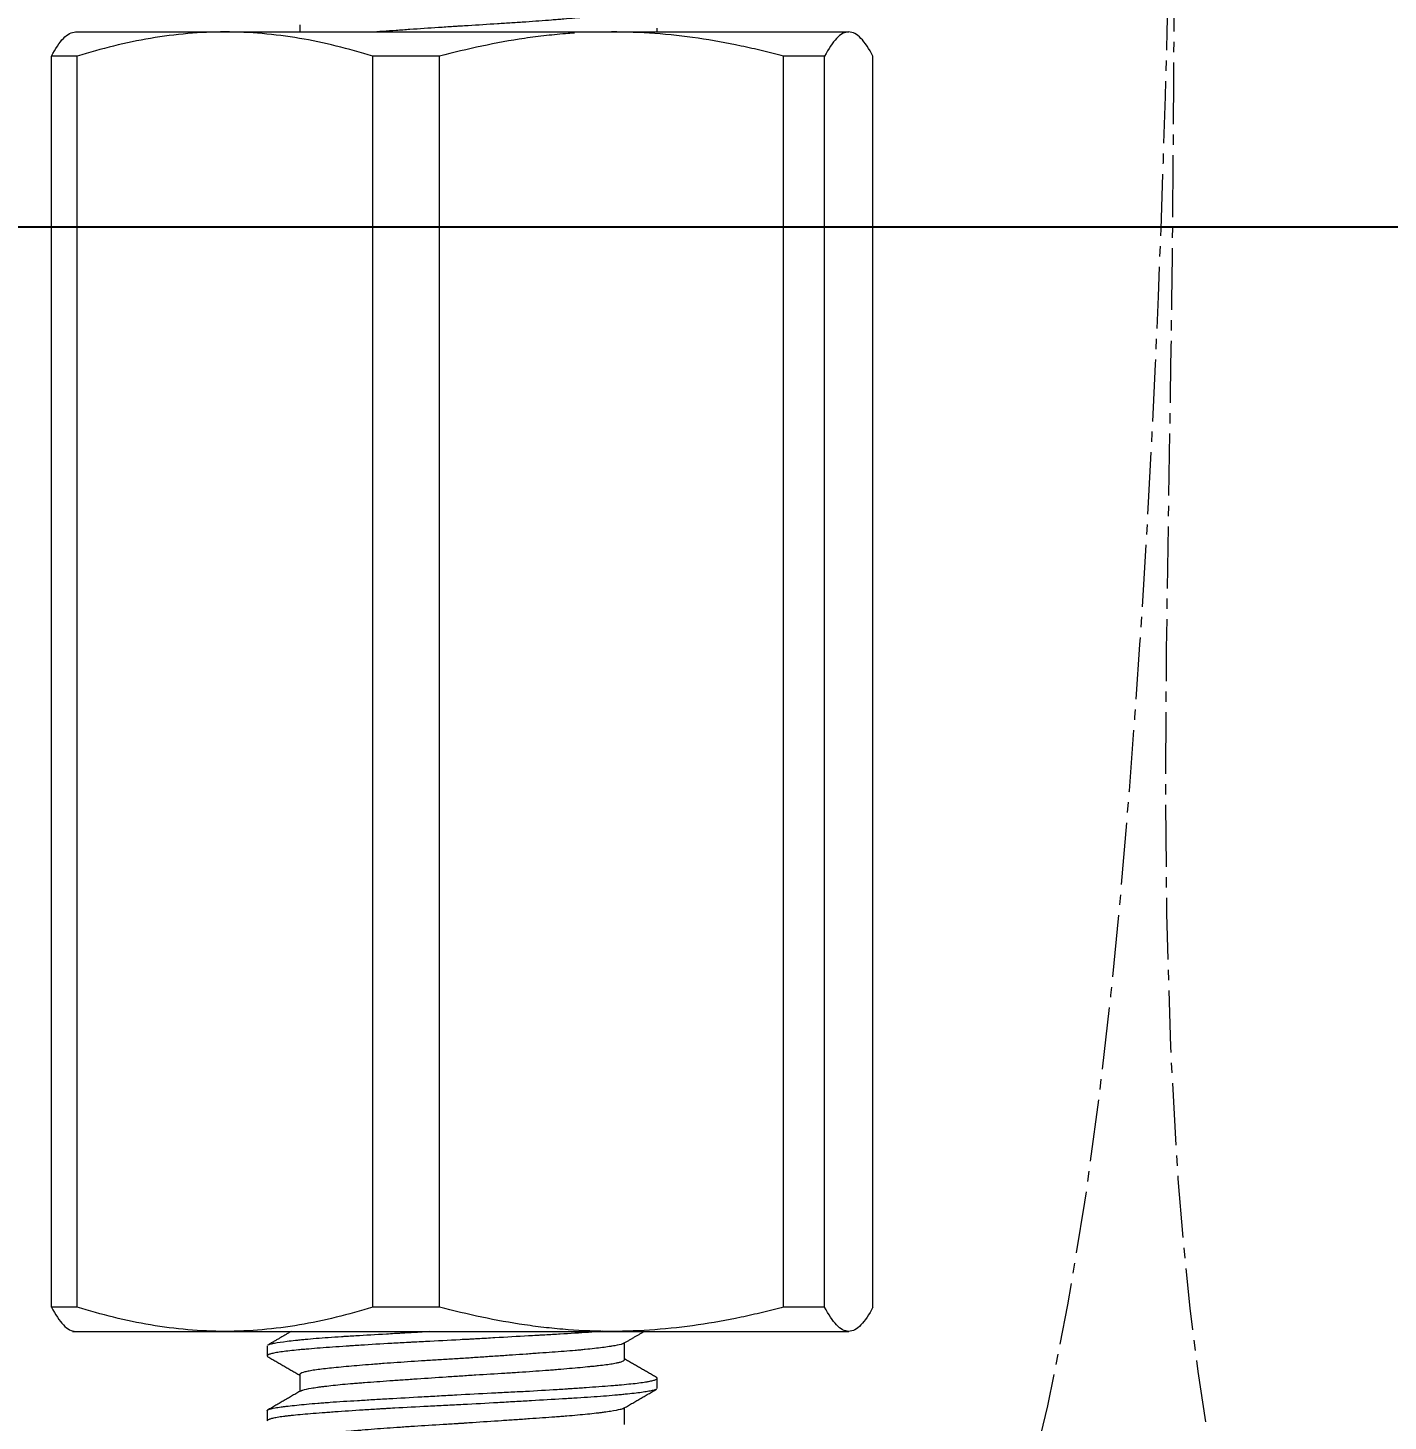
# Model space of a CAD drawing. Header units: millimetres. Extents: x 4812 to 5406, y -1197 to -777.
# Drawn here: x 5112.44 to 5133.38, y -1140.9 to -1119.45 of the extents above; entities that cross this region are included whole.
import ezdxf

# ---------------------------------------------------------------- set-up
doc = ezdxf.new("R2010")
doc.units = ezdxf.units.MM
doc.header["$LTSCALE"] = 0.1
doc.linetypes.add('CENTER2', pattern=[28.575, 19.05, -3.175, 3.175, -3.175])
doc.linetypes.add('CENTERX2', pattern=[101.6, 63.5, -12.7, 12.7, -12.7])
doc.layers.get('0').update_dxf_attribs({"lineweight": 13})
doc.layers.add('CENTER', color=1, linetype='CENTERX2', lineweight=15)
doc.layers.add('DIM', color=3, linetype='Continuous', lineweight=9)
doc.styles.get("Standard").update_dxf_attribs({"font": 'arial.ttf'})
doc.dimstyles.new('사본 ISO-25', dxfattribs={"dimtxt": 5, "dimasz": 5, "dimexe": 1.25, "dimexo": 0.625, "dimgap": 1.2, "dimtad": 1, "dimtih": 1, "dimtoh": 1, "dimdec": 1, "dimdsep": 46, "dimtxsty": 'Standard', "dimcen": 5, "dimclrd": 3, "dimclre": 3, "dimclrt": 4, "dimadec": 0, "dimazin": 0, "dimtfac": 1, "dimtdec": 1, "dimtmove": 0, "dimatfit": 3, "dimfxl": 1.25, "dimarcsym": 0})

# ---------------------------------------------------------------- blocks, each defined once
blk = doc.blocks.new('*D11')
at = {"layer": 'Defpoints', "color": 0, "transparency": 16777216}
for p in [(5104.534, -1092.515), (5155.534, -1092.515), (5155.534, -1122.515)]:
    blk.add_point(p, dxfattribs=at)
at = {"layer": 'DIM', "color": 3, "lineweight": -2, "transparency": 16777216}
for p, q in [((5104.534, -1093.14), (5104.534, -1123.765)), ((5155.534, -1093.14), (5155.534, -1123.765)), ((5109.534, -1122.515), (5150.534, -1122.515)), ((5155.534, -1122.515), (5197.285, -1122.515))]:
    blk.add_line(p, q, dxfattribs=at)
at = {"layer": 'DIM', "color": 3, "transparency": 16777216}
for points in [[(5109.534, -1121.681), (5109.534, -1123.348), (5104.534, -1122.515)], [(5150.534, -1121.681), (5150.534, -1123.348), (5155.534, -1122.515)]]:
    blk.add_solid(points, dxfattribs=at)
at = {"layer": 'DIM', "color": 4, "transparency": 16777216, "insert": (5192.986, -1118.762), "char_height": 5, "attachment_point": 5}
blk.add_mtext('51', dxfattribs=at)

msp = doc.modelspace()

# ---------------------------------------------------------------- linework, layer by layer
at = {"color": 7, "linetype": 'Continuous', "lineweight": 18}
for p, q in [((5113.18, -1119.515), (5125.078, -1119.515)), ((5116.629, -1119.403), (5116.629, -1119.515)), ((5122.129, -1119.515), (5122.129, -1119.459)), ((5112.807, -1139.14), (5112.807, -1119.89)), ((5113.203, -1119.89), (5112.807, -1119.89)), ((5113.203, -1139.14), (5113.203, -1119.89)), ((5118.779, -1119.89), (5117.754, -1119.89)), ((5117.754, -1139.14), (5117.754, -1119.89)), ((5118.779, -1139.14), (5118.779, -1119.89)), ((5124.705, -1119.89), (5124.076, -1119.89)), ((5124.076, -1139.14), (5124.076, -1119.89)), ((5124.705, -1139.14), (5124.705, -1119.89)), ((5125.451, -1139.14), (5125.451, -1119.89)), ((5113.203, -1139.14), (5112.807, -1139.14)), ((5118.779, -1139.14), (5117.754, -1139.14)), ((5124.705, -1139.14), (5124.076, -1139.14)), ((5113.129, -1139.515), (5115.478, -1139.515)), ((5115.478, -1139.515), (5121.427, -1139.515)), ((5121.427, -1139.515), (5125.078, -1139.515)), ((5116.129, -1139.737), (5116.129, -1139.893)), ((5121.629, -1139.948), (5121.629, -1139.69)), ((5116.629, -1140.181), (5116.629, -1140.439)), ((5122.129, -1140.393), (5122.129, -1140.237)), ((5116.129, -1140.737), (5116.129, -1140.892)), ((5121.629, -1140.948), (5121.629, -1140.69))]:
    msp.add_line(p, q, dxfattribs=at)
for points, knots in [([(5117.728, -1119.515), (5117.787, -1119.51), (5117.847, -1119.506), (5117.974, -1119.497), (5118.059, -1119.491), (5118.146, -1119.485), (5118.182, -1119.483), (5118.199, -1119.481), (5118.253, -1119.478), (5118.289, -1119.475), (5118.469, -1119.463), (5118.616, -1119.453), (5118.84, -1119.438), (5118.916, -1119.433), (5119.011, -1119.427), (5119.031, -1119.425), (5119.069, -1119.423), (5119.088, -1119.422), (5119.145, -1119.418), (5119.183, -1119.416), (5119.373, -1119.404), (5119.523, -1119.395), (5119.708, -1119.383), (5119.745, -1119.381), (5119.819, -1119.376), (5119.855, -1119.374), (5119.965, -1119.367), (5120.036, -1119.362), (5120.245, -1119.347), (5120.378, -1119.338), (5120.537, -1119.325), (5120.568, -1119.322), (5120.63, -1119.317), (5120.661, -1119.315), (5120.75, -1119.307), (5120.807, -1119.302), (5120.971, -1119.288), (5121.07, -1119.279), (5121.181, -1119.267), (5121.203, -1119.264), (5121.245, -1119.26), (5121.265, -1119.257), (5121.323, -1119.25), (5121.393, -1119.241), (5121.452, -1119.231), (5121.491, -1119.224), (5121.503, -1119.222), (5121.526, -1119.217), (5121.536, -1119.214), (5121.585, -1119.201), (5121.61, -1119.191), (5121.627, -1119.177), (5121.629, -1119.173), (5121.629, -1119.169)], [0.284642, 0.284642, 0.284642, 0.284642, 0.312621, 0.312621, 0.342727, 0.3502535, 0.3502535, 0.35778, 0.35778, 0.372833, 0.372833, 0.433045, 0.433045, 0.463151, 0.463151, 0.4706775, 0.4706775, 0.478204, 0.478204, 0.493257, 0.493257, 0.5534689, 0.5534689, 0.5685219, 0.5685219, 0.5835749, 0.5835749, 0.6136809, 0.6136809, 0.6738929, 0.6738929, 0.6889459, 0.6889459, 0.7039989, 0.7039989, 0.7341049, 0.7341049, 0.7943169, 0.7943169, 0.8093699, 0.8093699, 0.8244229, 0.8244229, 0.8545288, 0.8846348, 0.8846348, 0.8996878, 0.8996878, 0.9147408, 0.9147408, 0.9749528, 0.9749528, 1, 1, 1, 1]), ([(5112.807, -1119.89), (5112.868, -1119.772), (5112.93, -1119.678), (5113.023, -1119.581), (5113.055, -1119.557), (5113.117, -1119.523), (5113.149, -1119.515), (5113.18, -1119.515)], [0, 0, 0, 0, 0.5, 0.5, 0.75, 0.75, 1, 1, 1, 1]), ([(5115.478, -1119.515), (5115.288, -1119.515), (5115.096, -1119.523), (5114.712, -1119.557), (5114.522, -1119.581), (5113.952, -1119.679), (5113.576, -1119.773), (5113.203, -1119.89)], [0, 0, 0, 0, 0.25, 0.25, 0.5, 0.5, 1, 1, 1, 1]), ([(5117.754, -1119.89), (5117.379, -1119.772), (5117.002, -1119.678), (5116.434, -1119.581), (5116.243, -1119.557), (5115.862, -1119.523), (5115.67, -1119.515), (5115.478, -1119.515)], [0, 0, 0, 0, 0.5, 0.5, 0.75, 0.75, 1, 1, 1, 1]), ([(5120.855, -1119.533), (5120.823, -1119.535), (5120.791, -1119.537), (5120.648, -1119.548), (5120.536, -1119.559), (5120.369, -1119.577), (5120.313, -1119.584), (5120.201, -1119.598), (5119.7, -1119.668), (5119.209, -1119.774), (5118.779, -1119.89)], [0, 0, 0, 0, 0.045251, 0.045251, 0.204376, 0.204376, 0.283938, 0.283938, 0.363501, 1, 1, 1, 1]), ([(5124.076, -1119.89), (5123.968, -1119.861), (5123.804, -1119.819), (5123.64, -1119.78), (5123.53, -1119.756), (5123.475, -1119.743), (5123.199, -1119.685), (5122.979, -1119.645), (5122.537, -1119.581), (5122.315, -1119.556), (5121.872, -1119.523), (5121.65, -1119.515), (5121.427, -1119.515)], [0, 0, 0, 0, 0.125, 0.1875, 0.1875, 0.25, 0.25, 0.5, 0.5, 0.75, 0.75, 1, 1, 1, 1]), ([(5125.078, -1119.515), (5125.047, -1119.515), (5125.015, -1119.523), (5124.952, -1119.557), (5124.921, -1119.581), (5124.828, -1119.679), (5124.766, -1119.773), (5124.705, -1119.89)], [0, 0, 0, 0, 0.25, 0.25, 0.5, 0.5, 1, 1, 1, 1]), ([(5125.451, -1119.89), (5125.39, -1119.772), (5125.328, -1119.678), (5125.235, -1119.581), (5125.204, -1119.557), (5125.141, -1119.523), (5125.11, -1119.515), (5125.078, -1119.515)], [0, 0, 0, 0, 0.5, 0.5, 0.75, 0.75, 1, 1, 1, 1]), ([(5112.807, -1139.14), (5112.868, -1139.257), (5112.93, -1139.352), (5113.023, -1139.448), (5113.055, -1139.473), (5113.117, -1139.506), (5113.149, -1139.515), (5113.18, -1139.515)], [0, 0, 0, 0, 0.5, 0.5, 0.75, 0.75, 1, 1, 1, 1]), ([(5115.478, -1139.515), (5115.288, -1139.515), (5115.096, -1139.506), (5114.712, -1139.473), (5114.522, -1139.448), (5113.952, -1139.351), (5113.576, -1139.257), (5113.203, -1139.14)], [0, 0, 0, 0, 0.25, 0.25, 0.5, 0.5, 1, 1, 1, 1]), ([(5117.754, -1139.14), (5117.379, -1139.257), (5117.002, -1139.352), (5116.434, -1139.448), (5116.243, -1139.473), (5115.862, -1139.506), (5115.67, -1139.515), (5115.478, -1139.515)], [0, 0, 0, 0, 0.5, 0.5, 0.75, 0.75, 1, 1, 1, 1]), ([(5121.427, -1139.515), (5121.205, -1139.515), (5120.982, -1139.506), (5120.648, -1139.481), (5120.536, -1139.471), (5120.369, -1139.452), (5120.313, -1139.446), (5120.201, -1139.431), (5119.7, -1139.362), (5119.209, -1139.256), (5118.779, -1139.14)], [0, 0, 0, 0, 0.25, 0.25, 0.375, 0.375, 0.4375, 0.4375, 0.5, 1, 1, 1, 1]), ([(5124.076, -1139.14), (5123.968, -1139.169), (5123.804, -1139.211), (5123.64, -1139.249), (5123.53, -1139.274), (5123.475, -1139.286), (5123.199, -1139.344), (5122.979, -1139.384), (5122.537, -1139.449), (5122.315, -1139.473), (5121.872, -1139.506), (5121.65, -1139.515), (5121.427, -1139.515)], [0, 0, 0, 0, 0.125, 0.1875, 0.1875, 0.25, 0.25, 0.5, 0.5, 0.75, 0.75, 1, 1, 1, 1]), ([(5125.078, -1139.515), (5125.047, -1139.515), (5125.015, -1139.506), (5124.952, -1139.473), (5124.921, -1139.448), (5124.828, -1139.351), (5124.766, -1139.257), (5124.705, -1139.14)], [0, 0, 0, 0, 0.25, 0.25, 0.5, 0.5, 1, 1, 1, 1]), ([(5125.451, -1139.14), (5125.39, -1139.257), (5125.328, -1139.352), (5125.235, -1139.448), (5125.204, -1139.473), (5125.141, -1139.506), (5125.11, -1139.515), (5125.078, -1139.515)], [0, 0, 0, 0, 0.5, 0.5, 0.75, 0.75, 1, 1, 1, 1]), ([(5121.292, -1139.514), (5121.285, -1139.515), (5121.279, -1139.515), (5121.241, -1139.518), (5121.208, -1139.521), (5121.159, -1139.524), (5121.142, -1139.525), (5121.109, -1139.528), (5121.092, -1139.529), (5120.938, -1139.539), (5120.792, -1139.548), (5120.561, -1139.562), (5120.481, -1139.567), (5120.379, -1139.572), (5120.359, -1139.574), (5120.318, -1139.576), (5120.297, -1139.577), (5120.234, -1139.581), (5120.192, -1139.583), (5119.982, -1139.595), (5119.809, -1139.605), (5119.545, -1139.62), (5119.456, -1139.625), (5119.344, -1139.631), (5119.321, -1139.633), (5119.276, -1139.635), (5119.208, -1139.639), (5119.141, -1139.642), (5118.917, -1139.654), (5118.74, -1139.663), (5118.52, -1139.674), (5118.455, -1139.678), (5118.389, -1139.681), (5118.345, -1139.683), (5118.324, -1139.685), (5118.215, -1139.69), (5118.13, -1139.695), (5117.88, -1139.709), (5117.72, -1139.719), (5117.529, -1139.731), (5117.491, -1139.733), (5117.435, -1139.737), (5117.416, -1139.738), (5117.38, -1139.741), (5117.288, -1139.747), (5117.201, -1139.753), (5117.068, -1139.763), (5117.004, -1139.768), (5116.882, -1139.777), (5116.824, -1139.782), (5116.741, -1139.789), (5116.714, -1139.791), (5116.661, -1139.795), (5116.636, -1139.798), (5116.563, -1139.805), (5116.517, -1139.809), (5116.393, -1139.823), (5116.323, -1139.832), (5116.255, -1139.845), (5116.243, -1139.847), (5116.219, -1139.852), (5116.209, -1139.855), (5116.18, -1139.862), (5116.149, -1139.872), (5116.135, -1139.882), (5116.128, -1139.892), (5116.128, -1139.896), (5116.136, -1139.904), (5116.139, -1139.906), (5116.144, -1139.909)], [0, 0, 0, 0, 0.003762, 0.003762, 0.021846, 0.021846, 0.030888, 0.030888, 0.039931, 0.039931, 0.112269, 0.112269, 0.148438, 0.148438, 0.15748, 0.15748, 0.166522, 0.166522, 0.184607, 0.184607, 0.256945, 0.256945, 0.293114, 0.293114, 0.302156, 0.302156, 0.311198, 0.329283, 0.329283, 0.401621, 0.401621, 0.419705, 0.428747, 0.428747, 0.43779, 0.43779, 0.473959, 0.473959, 0.546297, 0.546297, 0.564381, 0.564381, 0.573423, 0.573423, 0.582466, 0.618635, 0.618635, 0.654804, 0.654804, 0.690973, 0.690973, 0.709057, 0.709057, 0.727142, 0.727142, 0.763311, 0.763311, 0.835649, 0.835649, 0.853733, 0.853733, 0.871818, 0.871818, 0.907987, 0.944156, 0.944156, 0.980325, 0.980325, 1, 1, 1, 1]), ([(5116.143, -1139.722), (5116.143, -1139.722), (5116.151, -1139.717), (5116.164, -1139.713), (5116.189, -1139.706), (5116.198, -1139.704), (5116.214, -1139.7), (5116.219, -1139.699), (5116.231, -1139.697), (5116.236, -1139.696), (5116.292, -1139.685), (5116.355, -1139.676), (5116.473, -1139.662), (5116.516, -1139.657), (5116.574, -1139.651), (5116.586, -1139.649), (5116.61, -1139.647), (5116.623, -1139.646), (5116.66, -1139.642), (5116.686, -1139.639), (5116.819, -1139.627), (5116.937, -1139.617), (5117.132, -1139.603), (5117.2, -1139.598), (5117.288, -1139.593), (5117.306, -1139.591), (5117.342, -1139.589), (5117.397, -1139.586), (5117.452, -1139.582), (5117.64, -1139.571), (5117.797, -1139.562), (5118.003, -1139.55), (5118.066, -1139.546), (5118.129, -1139.543), (5118.172, -1139.54), (5118.194, -1139.539), (5118.301, -1139.533), (5118.388, -1139.528), (5118.525, -1139.52), (5118.576, -1139.517), (5118.626, -1139.514)], [0, 0, 0, 0, 0.001094, 0.069625, 0.069625, 0.103891, 0.103891, 0.121023, 0.121023, 0.138156, 0.138156, 0.275218, 0.275218, 0.343748, 0.343748, 0.360881, 0.360881, 0.378014, 0.378014, 0.412279, 0.412279, 0.549341, 0.549341, 0.617872, 0.617872, 0.635004, 0.635004, 0.652137, 0.686403, 0.686403, 0.823464, 0.823464, 0.85773, 0.874862, 0.874862, 0.891995, 0.891995, 0.960526, 0.960526, 1, 1, 1, 1]), ([(5121.618, -1139.696), (5121.613, -1139.7), (5121.605, -1139.704), (5121.569, -1139.717), (5121.531, -1139.726), (5121.466, -1139.738), (5121.453, -1139.74), (5121.431, -1139.744), (5121.423, -1139.745), (5121.408, -1139.747), (5121.4, -1139.749), (5121.359, -1139.755), (5121.324, -1139.76), (5121.21, -1139.774), (5121.122, -1139.784), (5121.011, -1139.796), (5120.998, -1139.797), (5120.973, -1139.799), (5120.96, -1139.801), (5120.921, -1139.804), (5120.894, -1139.807), (5120.812, -1139.814), (5120.756, -1139.819), (5120.58, -1139.832), (5120.454, -1139.842), (5120.303, -1139.852), (5120.286, -1139.853), (5120.252, -1139.856), (5120.201, -1139.859), (5120.15, -1139.863), (5120.045, -1139.87), (5119.904, -1139.88), (5119.759, -1139.89), (5119.649, -1139.897), (5119.612, -1139.9), (5119.537, -1139.905), (5119.499, -1139.907), (5119.386, -1139.915), (5119.31, -1139.92), (5119.16, -1139.93), (5119.084, -1139.935), (5118.934, -1139.944), (5118.859, -1139.949), (5118.746, -1139.956), (5118.709, -1139.958), (5118.634, -1139.962), (5118.596, -1139.965), (5118.412, -1139.976), (5118.269, -1139.986), (5118.061, -1140), (5117.993, -1140.005), (5117.893, -1140.012), (5117.86, -1140.015), (5117.795, -1140.02), (5117.763, -1140.022), (5117.606, -1140.035), (5117.49, -1140.045), (5117.328, -1140.059), (5117.276, -1140.064), (5117.177, -1140.074), (5117.13, -1140.078), (5117, -1140.092), (5116.924, -1140.101), (5116.845, -1140.113), (5116.83, -1140.116), (5116.801, -1140.12), (5116.787, -1140.123), (5116.749, -1140.13), (5116.727, -1140.135), (5116.67, -1140.15), (5116.646, -1140.16), (5116.633, -1140.173), (5116.631, -1140.175), (5116.629, -1140.179), (5116.629, -1140.18), (5116.629, -1140.181)], [0, 0, 0, 0, 0.02433, 0.02433, 0.083967, 0.083967, 0.098877, 0.098877, 0.106331, 0.106331, 0.113786, 0.113786, 0.143605, 0.143605, 0.203242, 0.203242, 0.210696, 0.210696, 0.218151, 0.218151, 0.23306, 0.23306, 0.262879, 0.262879, 0.322516, 0.322516, 0.329971, 0.329971, 0.337426, 0.352335, 0.352335, 0.382154, 0.411972, 0.411972, 0.426882, 0.426882, 0.441791, 0.441791, 0.47161, 0.47161, 0.501428, 0.501428, 0.531247, 0.531247, 0.546156, 0.546156, 0.561065, 0.561065, 0.620703, 0.620703, 0.650521, 0.650521, 0.665431, 0.665431, 0.68034, 0.68034, 0.739977, 0.739977, 0.769796, 0.769796, 0.799614, 0.799614, 0.859252, 0.859252, 0.874161, 0.874161, 0.88907, 0.88907, 0.918889, 0.918889, 0.978526, 0.978526, 0.993436, 0.993436, 1, 1, 1, 1]), ([(5116.644, -1140.431), (5116.648, -1140.429), (5116.652, -1140.427), (5116.661, -1140.423), (5116.664, -1140.422), (5116.67, -1140.42), (5116.674, -1140.419), (5116.708, -1140.408), (5116.751, -1140.399), (5116.835, -1140.385), (5116.874, -1140.379), (5116.918, -1140.372), (5116.936, -1140.37), (5116.945, -1140.369), (5116.974, -1140.365), (5116.993, -1140.362), (5117.094, -1140.35), (5117.186, -1140.34), (5117.34, -1140.325), (5117.394, -1140.32), (5117.465, -1140.314), (5117.479, -1140.313), (5117.508, -1140.311), (5117.552, -1140.307), (5117.597, -1140.304), (5117.748, -1140.292), (5117.877, -1140.283), (5118.047, -1140.271), (5118.081, -1140.269), (5118.151, -1140.264), (5118.187, -1140.261), (5118.293, -1140.254), (5118.365, -1140.249), (5118.584, -1140.234), (5118.732, -1140.224), (5118.921, -1140.211), (5118.96, -1140.209), (5119.036, -1140.204), (5119.074, -1140.201), (5119.188, -1140.194), (5119.264, -1140.189), (5119.49, -1140.175), (5119.639, -1140.166), (5119.824, -1140.155), (5119.861, -1140.152), (5119.933, -1140.147), (5119.969, -1140.145), (5120.076, -1140.138), (5120.215, -1140.128), (5120.348, -1140.119), (5120.446, -1140.111), (5120.494, -1140.107), (5120.541, -1140.104), (5120.573, -1140.101), (5120.588, -1140.1), (5120.727, -1140.088), (5120.841, -1140.078), (5120.997, -1140.064), (5121.046, -1140.059), (5121.117, -1140.052), (5121.14, -1140.05), (5121.173, -1140.047), (5121.184, -1140.045), (5121.206, -1140.043), (5121.216, -1140.042), (5121.31, -1140.031), (5121.38, -1140.022), (5121.467, -1140.008), (5121.499, -1140.001), (5121.527, -1139.995), (5121.537, -1139.993), (5121.543, -1139.991), (5121.557, -1139.988), (5121.566, -1139.985), (5121.606, -1139.972), (5121.624, -1139.962), (5121.629, -1139.951), (5121.629, -1139.949), (5121.629, -1139.947)], [0, 0, 0, 0, 0.013796, 0.013796, 0.021293, 0.021293, 0.028791, 0.028791, 0.088772, 0.088772, 0.118762, 0.12626, 0.12626, 0.133758, 0.133758, 0.148753, 0.148753, 0.208734, 0.208734, 0.238724, 0.238724, 0.246222, 0.246222, 0.253719, 0.268714, 0.268714, 0.328695, 0.328695, 0.343691, 0.343691, 0.358686, 0.358686, 0.388676, 0.388676, 0.448657, 0.448657, 0.463652, 0.463652, 0.478648, 0.478648, 0.508638, 0.508638, 0.568619, 0.568619, 0.583614, 0.583614, 0.598609, 0.598609, 0.6286, 0.65859, 0.65859, 0.673585, 0.681083, 0.681083, 0.688581, 0.688581, 0.748561, 0.748561, 0.778552, 0.778552, 0.793547, 0.793547, 0.801045, 0.801045, 0.808542, 0.808542, 0.868523, 0.868523, 0.898514, 0.906011, 0.906011, 0.913509, 0.913509, 0.928504, 0.928504, 0.988485, 0.988485, 1, 1, 1, 1]), ([(5116.129, -1140.736), (5116.129, -1140.735), (5116.129, -1140.734), (5116.13, -1140.731), (5116.133, -1140.728), (5116.138, -1140.724), (5116.142, -1140.722), (5116.144, -1140.721), (5116.167, -1140.71), (5116.202, -1140.702), (5116.278, -1140.688), (5116.307, -1140.683), (5116.357, -1140.676), (5116.374, -1140.674), (5116.411, -1140.669), (5116.431, -1140.667), (5116.532, -1140.655), (5116.627, -1140.645), (5116.788, -1140.63), (5116.845, -1140.625), (5116.935, -1140.618), (5116.966, -1140.615), (5117.03, -1140.61), (5117.062, -1140.608), (5117.227, -1140.596), (5117.369, -1140.587), (5117.595, -1140.574), (5117.673, -1140.569), (5117.793, -1140.562), (5117.833, -1140.56), (5117.915, -1140.555), (5117.956, -1140.553), (5118.164, -1140.541), (5118.334, -1140.531), (5118.597, -1140.516), (5118.686, -1140.511), (5118.865, -1140.501), (5118.955, -1140.496), (5119.223, -1140.481), (5119.401, -1140.472), (5119.622, -1140.461), (5119.667, -1140.459), (5119.755, -1140.454), (5119.799, -1140.452), (5119.931, -1140.445), (5120.017, -1140.441), (5120.27, -1140.427), (5120.433, -1140.417), (5120.629, -1140.405), (5120.668, -1140.403), (5120.726, -1140.399), (5120.745, -1140.398), (5120.783, -1140.395), (5120.876, -1140.389), (5121.037, -1140.378), (5121.17, -1140.368), (5121.297, -1140.358), (5121.358, -1140.354), (5121.431, -1140.348), (5121.445, -1140.347), (5121.474, -1140.345), (5121.488, -1140.343), (5121.529, -1140.34), (5121.556, -1140.338), (5121.633, -1140.331), (5121.681, -1140.326), (5121.815, -1140.313), (5121.891, -1140.303), (5121.96, -1140.292), (5121.967, -1140.291), (5121.981, -1140.289), (5122.002, -1140.285), (5122.021, -1140.281), (5122.054, -1140.274), (5122.092, -1140.264), (5122.113, -1140.254), (5122.124, -1140.247), (5122.127, -1140.243), (5122.129, -1140.239), (5122.129, -1140.237), (5122.129, -1140.236), (5122.128, -1140.23), (5122.122, -1140.225), (5122.112, -1140.22)], [0, 0, 0, 0, 0.005079, 0.005079, 0.018882, 0.025783, 0.025783, 0.032685, 0.032685, 0.087897, 0.087897, 0.115503, 0.115503, 0.129306, 0.129306, 0.143109, 0.143109, 0.198321, 0.198321, 0.225927, 0.225927, 0.23973, 0.23973, 0.253533, 0.253533, 0.308745, 0.308745, 0.336351, 0.336351, 0.350154, 0.350154, 0.363957, 0.363957, 0.419169, 0.419169, 0.446775, 0.446775, 0.474381, 0.474381, 0.529593, 0.529593, 0.543396, 0.543396, 0.557199, 0.557199, 0.584805, 0.584805, 0.640018, 0.640018, 0.653821, 0.653821, 0.660722, 0.660722, 0.667624, 0.69523, 0.722836, 0.722836, 0.750442, 0.750442, 0.757343, 0.757343, 0.764245, 0.764245, 0.778048, 0.778048, 0.805654, 0.805654, 0.860866, 0.860866, 0.867767, 0.867767, 0.874669, 0.888472, 0.888472, 0.916078, 0.943684, 0.943684, 0.957487, 0.964388, 0.964388, 0.97129, 0.97129, 1, 1, 1, 1]), ([(5122.116, -1140.408), (5122.112, -1140.41), (5122.097, -1140.416), (5122.075, -1140.423), (5122.045, -1140.429), (5122.034, -1140.432), (5122.01, -1140.436), (5121.997, -1140.439), (5121.928, -1140.45), (5121.858, -1140.46), (5121.731, -1140.474), (5121.686, -1140.479), (5121.612, -1140.486), (5121.586, -1140.489), (5121.533, -1140.494), (5121.506, -1140.496), (5121.422, -1140.504), (5121.363, -1140.509), (5121.24, -1140.518), (5121.176, -1140.523), (5121.042, -1140.532), (5120.972, -1140.537), (5120.863, -1140.544), (5120.826, -1140.546), (5120.751, -1140.551), (5120.713, -1140.553), (5120.521, -1140.564), (5120.36, -1140.574), (5120.11, -1140.588), (5120.024, -1140.593), (5119.894, -1140.6), (5119.85, -1140.603), (5119.763, -1140.608), (5119.719, -1140.61), (5119.499, -1140.623), (5119.322, -1140.633), (5119.098, -1140.645), (5119.053, -1140.647), (5118.963, -1140.652), (5118.918, -1140.654), (5118.783, -1140.661), (5118.694, -1140.665), (5118.43, -1140.679), (5118.258, -1140.688), (5118.048, -1140.7), (5118.006, -1140.702), (5117.943, -1140.705), (5117.923, -1140.707), (5117.882, -1140.709), (5117.779, -1140.715), (5117.681, -1140.721), (5117.45, -1140.736), (5117.305, -1140.746), (5117.152, -1140.757), (5117.135, -1140.758), (5117.102, -1140.761), (5117.085, -1140.762), (5117.036, -1140.765), (5117.004, -1140.768), (5116.91, -1140.775), (5116.851, -1140.78), (5116.683, -1140.793), (5116.584, -1140.802), (5116.486, -1140.813), (5116.476, -1140.814), (5116.455, -1140.816), (5116.424, -1140.82), (5116.396, -1140.823), (5116.343, -1140.83), (5116.279, -1140.84), (5116.23, -1140.85), (5116.199, -1140.857), (5116.185, -1140.861), (5116.173, -1140.865), (5116.166, -1140.867), (5116.163, -1140.868), (5116.147, -1140.875), (5116.138, -1140.88), (5116.131, -1140.887), (5116.129, -1140.89), (5116.129, -1140.892)], [0, 0, 0, 0, 0.013183, 0.042608, 0.042608, 0.057321, 0.057321, 0.072034, 0.072034, 0.130885, 0.130885, 0.160311, 0.160311, 0.175023, 0.175023, 0.189736, 0.189736, 0.219162, 0.219162, 0.248587, 0.248587, 0.278013, 0.278013, 0.292726, 0.292726, 0.307438, 0.307438, 0.36629, 0.36629, 0.395715, 0.395715, 0.410428, 0.410428, 0.425141, 0.425141, 0.483992, 0.483992, 0.498705, 0.498705, 0.513418, 0.513418, 0.542843, 0.542843, 0.601694, 0.601694, 0.616407, 0.616407, 0.623763, 0.623763, 0.63112, 0.660545, 0.660545, 0.719397, 0.719397, 0.726753, 0.726753, 0.734109, 0.734109, 0.748822, 0.748822, 0.778248, 0.778248, 0.837099, 0.837099, 0.844455, 0.844455, 0.851812, 0.866524, 0.866524, 0.89595, 0.925376, 0.925376, 0.940088, 0.947445, 0.947445, 0.954801, 0.954801, 0.984227, 0.984227, 1, 1, 1, 1]), ([(5121.614, -1140.699), (5121.61, -1140.701), (5121.607, -1140.703), (5121.597, -1140.707), (5121.591, -1140.709), (5121.576, -1140.714), (5121.568, -1140.716), (5121.524, -1140.727), (5121.475, -1140.737), (5121.383, -1140.751), (5121.349, -1140.756), (5121.294, -1140.763), (5121.275, -1140.766), (5121.235, -1140.771), (5121.214, -1140.773), (5121.107, -1140.786), (5121.011, -1140.796), (5120.852, -1140.81), (5120.796, -1140.815), (5120.723, -1140.821), (5120.708, -1140.822), (5120.679, -1140.825), (5120.634, -1140.828), (5120.588, -1140.832), (5120.433, -1140.843), (5120.302, -1140.852), (5120.13, -1140.864), (5120.077, -1140.868), (5120.024, -1140.872), (5119.989, -1140.874), (5119.971, -1140.875), (5119.881, -1140.881), (5119.808, -1140.886), (5119.589, -1140.901), (5119.44, -1140.911), (5119.251, -1140.924), (5119.213, -1140.926), (5119.156, -1140.93), (5119.137, -1140.931), (5119.098, -1140.934), (5119.079, -1140.935), (5118.985, -1140.941), (5118.909, -1140.945), (5118.685, -1140.959), (5118.537, -1140.968), (5118.356, -1140.98), (5118.319, -1140.983), (5118.248, -1140.987), (5118.212, -1140.99), (5118.107, -1140.997), (5118.039, -1141.002), (5117.839, -1141.016), (5117.712, -1141.026), (5117.561, -1141.039), (5117.532, -1141.041), (5117.474, -1141.046), (5117.446, -1141.049), (5117.363, -1141.056), (5117.311, -1141.061), (5117.211, -1141.07), (5117.163, -1141.075), (5117.096, -1141.082), (5117.074, -1141.084), (5117.032, -1141.089), (5117.011, -1141.091), (5116.912, -1141.103), (5116.846, -1141.112), (5116.766, -1141.127), (5116.742, -1141.132), (5116.712, -1141.139), (5116.702, -1141.142), (5116.685, -1141.147), (5116.677, -1141.149), (5116.643, -1141.162), (5116.63, -1141.172), (5116.629, -1141.181)], [0, 0, 0, 0, 0.011275, 0.011275, 0.026271, 0.026271, 0.041266, 0.041266, 0.101247, 0.101247, 0.131237, 0.131237, 0.146232, 0.146232, 0.161227, 0.161227, 0.221208, 0.221208, 0.251199, 0.251199, 0.258696, 0.258696, 0.266194, 0.281189, 0.281189, 0.34117, 0.34117, 0.356165, 0.363663, 0.363663, 0.37116, 0.37116, 0.401151, 0.401151, 0.461131, 0.461131, 0.476127, 0.476127, 0.483624, 0.483624, 0.491122, 0.491122, 0.521112, 0.521112, 0.581093, 0.581093, 0.596088, 0.596088, 0.611083, 0.611083, 0.641074, 0.641074, 0.701055, 0.701055, 0.71605, 0.71605, 0.731045, 0.731045, 0.761035, 0.761035, 0.791026, 0.791026, 0.806021, 0.806021, 0.821016, 0.821016, 0.880997, 0.880997, 0.910987, 0.910987, 0.925983, 0.925983, 0.940978, 0.940978, 1, 1, 1, 1])]:
    msp.add_open_spline(points, degree=3, knots=knots, dxfattribs=at)
for points in [[(5116.499, -1139.515), (5116.317, -1139.621), (5116.134, -1139.727)], [(5121.612, -1139.7), (5121.772, -1139.607), (5121.931, -1139.515)], [(5116.137, -1139.905), (5116.383, -1140.047), (5116.629, -1140.19)], [(5122.12, -1140.224), (5121.874, -1140.082), (5121.629, -1139.94)], [(5121.608, -1140.702), (5121.865, -1140.553), (5122.122, -1140.404)], [(5116.647, -1140.429), (5116.39, -1140.578), (5116.132, -1140.728)]]:
    msp.add_open_spline(points, degree=2, dxfattribs=at)
at = {"layer": 'CENTER', "color": 1, "linetype": 'CENTER2', "ltscale": 0.5}
for points in [[(5077.771, -1125.729, 0), (5082.577, -1109.163, 0), (5094.557, -1105.989, 0), (5107.168, -1150.321, 0), (5120.862, -1152.093, 0), (5129.397, -1131.194, 0), (5130.092, -1114.515)], [(5180.355, -1125.729, 0), (5175.549, -1109.163, 0), (5163.569, -1105.989, 0), (5150.958, -1150.321, 0), (5137.264, -1152.093, 0), (5130.031, -1125.07, 0), (5130.092, -1114.515)]]:
    msp.add_spline(points, degree=3, dxfattribs=at)

# ---------------------------------------------------------------- dimensions: what is measured, and where the dimension line sits
at = {"layer": 'DIM'}
dim = msp.add_linear_dim(base=(5155.534, -1122.515), p1=(5104.534, -1092.515), p2=(5155.534, -1092.515), dimstyle='사본 ISO-25', dxfattribs=at)
dim.commit()
dim.dimension.update_dxf_attribs({"geometry": '*D11', "text_midpoint": (5192.986, -1122.515), "dimtype": 160})

doc.saveas('drawing.dxf')
